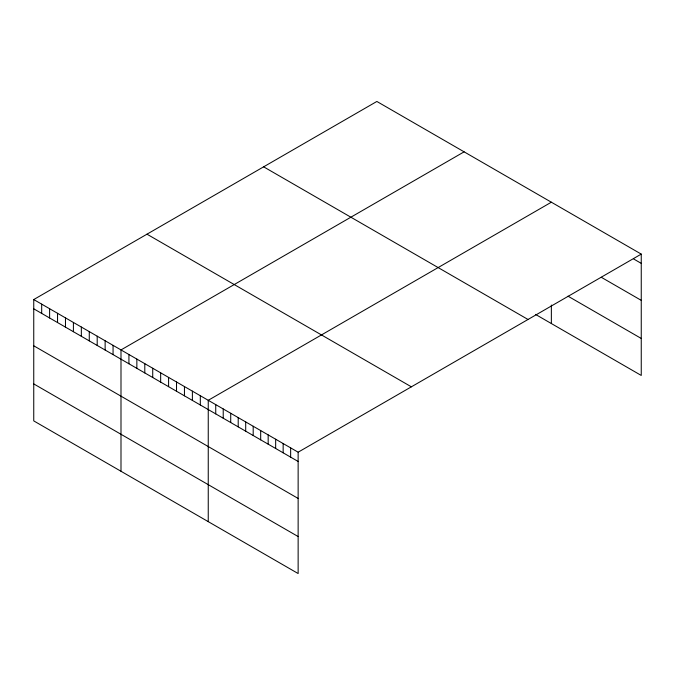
<?xml version="1.0" encoding="UTF-8"?>
<svg xmlns="http://www.w3.org/2000/svg" width="675" height="675" viewBox="0 0 675 675"><rect width="100%" height="100%" fill="white"/><g stroke="black" fill="none" stroke-linecap="round" stroke-linejoin="round"><path stroke-width="1.01" d="M33.75 299.557L298.139 452.199L298.139 573.539L33.75 420.896L33.75 299.557L376.861 101.461L641.25 254.104L641.25 375.443L535.494 314.39M464.113 151.833L120.994 349.928L120.994 471.268M551.357 202.205L208.246 400.3L208.246 521.64M298.139 452.199L641.25 254.104M633.758 259.04L641.25 263.368M601.298 277.29L641.25 300.35M568.004 296.173L641.25 338.453M263.638 166.835L528.019 319.477M146.981 234.183L411.362 386.826M33.75 308.821L298.139 461.464M33.75 345.802L298.139 498.445M33.75 383.915L298.139 536.549M551.357 305.049L551.357 323.544M290.647 447.871L290.647 457.135M283.154 443.551L283.154 452.815M275.662 439.222L275.662 448.487M268.169 434.903L268.169 444.167M260.685 430.574L260.685 439.838M253.192 426.254L253.192 435.51M245.7 421.926L245.7 431.19M238.207 417.597L238.207 426.862M230.715 413.277L230.715 422.542M223.222 408.949L223.222 418.213M215.738 404.629L215.738 413.885M200.315 395.719L200.315 404.983M192.383 391.146L192.383 400.402M184.452 386.564L184.452 395.828M176.521 381.983L176.521 391.247M168.59 377.401L168.59 386.665M160.658 372.828L160.658 382.092M152.727 368.246L152.727 377.511M144.796 363.665L144.796 372.929M136.856 359.092L136.856 368.348M128.925 354.51L128.925 363.774M113.062 345.347L113.062 354.611M105.131 340.774L105.131 350.03M97.2 336.192L97.2 345.457M89.269 331.611L89.269 340.875M81.338 327.029L81.338 336.293M73.406 322.456L73.406 331.72M65.475 317.874L65.475 327.139M57.544 313.293L57.544 322.557M49.612 308.72L49.612 317.976M41.681 304.138L41.681 313.402"/></g></svg>
